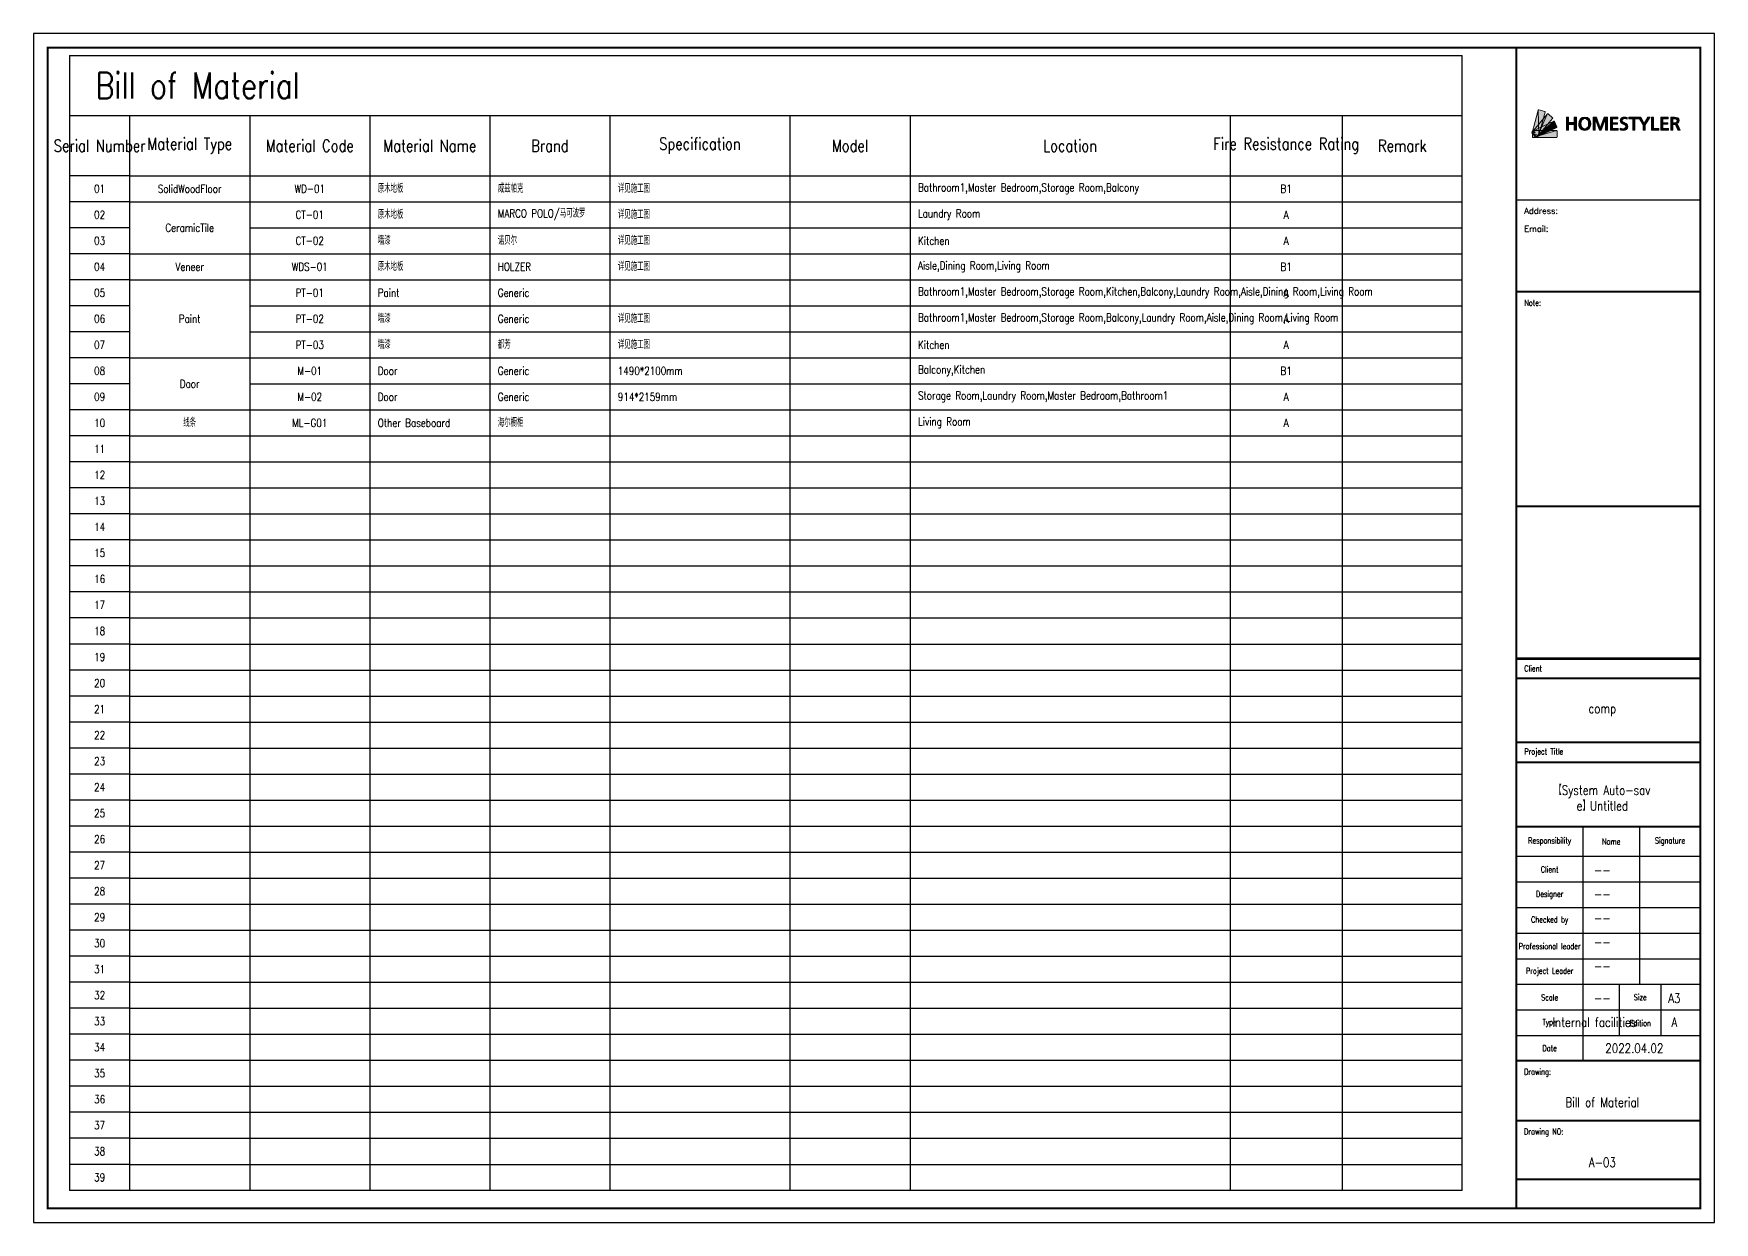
# Model space of a CAD drawing. Header units: millimetres. Extents: x 28800 to 111600, y 0 to 17820.
# Drawn here: x 57600 to 82800, y 0 to 17820 of the extents above; entities that cross this region are included whole.
import ezdxf

# ---------------------------------------------------------------- set-up
doc = ezdxf.new("R2010")
doc.units = ezdxf.units.MM
for name, color, linetype in [('homestyler', 7, 'Continuous'), ('P-文字', 44, 'Continuous'), ('V-文字', 50, 'Continuous'), ('V-表格', 108, 'Continuous')]:
    doc.layers.add(name, color=color, linetype=linetype)
doc.styles.add('标准', font='simplex.shx', dxfattribs={"width": 0.8, "bigfont": 'gbcbig.shx'})

# ---------------------------------------------------------------- blocks, each defined once
blk = doc.blocks.new('block 16')
at = {"layer": 'homestyler', "true_color": 0x458aa3}
h = blk.add_hatch(color=145, dxfattribs=at)
h.dxf.hatch_style = 2
edge = h.paths.add_edge_path()
edge.add_spline(control_points=[(505.1, -4105.3), (505.1, -4105.3), (475.1, -4097.3), (475.1, -4097.3), (473.4, -4096.8), (471.7, -4097.8), (471.2, -4099.5), (471.2, -4099.5), (475.1, -4229.2), (475.1, -4229.2), (475.1, -4229.2), (507.3, -4109.1), (507.3, -4109.1), (507.6, -4108), (507.2, -4106.9), (506.4, -4106.1), (506, -4105.7), (505.6, -4105.5), (505.1, -4105.3)], knot_values=[0, 0, 0, 0, 1, 1, 1, 2, 2, 2, 3, 3, 3, 4, 4, 4, 5, 5, 5, 6, 6, 6, 6], degree=3, periodic=0)
at = {"layer": 'homestyler', "lineweight": 0}
blk.add_open_spline([(505.1, -4105.3), (505.1, -4105.3), (475.1, -4097.3), (475.1, -4097.3), (473.4, -4096.8), (471.7, -4097.8), (471.2, -4099.5), (471.2, -4099.5), (475.1, -4229.2), (475.1, -4229.2), (475.1, -4229.2), (507.3, -4109.1), (507.3, -4109.1), (507.6, -4108), (507.2, -4106.9), (506.4, -4106.1), (506, -4105.7), (505.6, -4105.5), (505.1, -4105.3)], degree=3, knots=[0, 0, 0, 0, 1, 1, 1, 2, 2, 2, 3, 3, 3, 4, 4, 4, 5, 5, 5, 6, 6, 6, 6], dxfattribs=at)
blk = doc.blocks.new('block 15')
at = {"layer": 'homestyler', "true_color": 0x65acb8}
h = blk.add_hatch(color=143, dxfattribs=at)
h.dxf.hatch_style = 2
edge = h.paths.add_edge_path()
edge.add_spline(control_points=[(505.1, -4105.3), (506.7, -4105.8), (507.7, -4107.5), (507.3, -4109.1), (507.3, -4109.1), (475.1, -4229.2), (475.1, -4229.2), (474.6, -4230.9), (472.9, -4231.8), (471.3, -4231.4), (471.3, -4231.4), (441.3, -4223.4), (441.3, -4223.4), (439.6, -4222.9), (438.6, -4221.2), (439.1, -4219.5), (439.1, -4219.5), (471.2, -4099.5), (471.2, -4099.5), (471.7, -4097.8), (473.4, -4096.8), (475.1, -4097.3), (475.1, -4097.3), (505.1, -4105.3), (505.1, -4105.3)], knot_values=[0, 0, 0, 0, 1, 1, 1, 2, 2, 2, 3, 3, 3, 4, 4, 4, 5, 5, 5, 6, 6, 6, 7, 7, 7, 8, 8, 8, 8], degree=3, periodic=0)
at = {"layer": 'homestyler', "lineweight": 0}
blk.add_open_spline([(505.1, -4105.3), (506.7, -4105.8), (507.7, -4107.5), (507.3, -4109.1), (507.3, -4109.1), (475.1, -4229.2), (475.1, -4229.2), (474.6, -4230.9), (472.9, -4231.8), (471.3, -4231.4), (471.3, -4231.4), (441.3, -4223.4), (441.3, -4223.4), (439.6, -4222.9), (438.6, -4221.2), (439.1, -4219.5), (439.1, -4219.5), (471.2, -4099.5), (471.2, -4099.5), (471.7, -4097.8), (473.4, -4096.8), (475.1, -4097.3), (475.1, -4097.3), (505.1, -4105.3), (505.1, -4105.3)], degree=3, knots=[0, 0, 0, 0, 1, 1, 1, 2, 2, 2, 3, 3, 3, 4, 4, 4, 5, 5, 5, 6, 6, 6, 7, 7, 7, 8, 8, 8, 8], dxfattribs=at)
at = {"layer": 'homestyler'}
blk.add_blockref('block 16', (0, 0), dxfattribs=at)
blk = doc.blocks.new('block 18')
at = {"layer": 'homestyler', "true_color": 0xd55f3f}
h = blk.add_hatch(color=13, dxfattribs=at)
h.dxf.hatch_style = 2
edge = h.paths.add_edge_path()
edge.add_spline(control_points=[(546.6, -4139.1), (546.6, -4139.1), (522.8, -4119.1), (522.8, -4119.1), (521.5, -4118), (519.5, -4118.2), (518.4, -4119.5), (518.4, -4119.5), (467.1, -4238.7), (467.1, -4238.7), (467.1, -4238.7), (547, -4143.5), (547, -4143.5), (548.1, -4142.2), (547.9, -4140.2), (546.6, -4139.1)], knot_values=[0, 0, 0, 0, 1, 1, 1, 2, 2, 2, 3, 3, 3, 4, 4, 4, 5, 5, 5, 5], degree=3, periodic=0)
at = {"layer": 'homestyler', "lineweight": 0}
blk.add_open_spline([(546.6, -4139.1), (546.6, -4139.1), (522.8, -4119.1), (522.8, -4119.1), (521.5, -4118), (519.5, -4118.2), (518.4, -4119.5), (518.4, -4119.5), (467.1, -4238.7), (467.1, -4238.7), (467.1, -4238.7), (547, -4143.5), (547, -4143.5), (548.1, -4142.2), (547.9, -4140.2), (546.6, -4139.1)], degree=3, knots=[0, 0, 0, 0, 1, 1, 1, 2, 2, 2, 3, 3, 3, 4, 4, 4, 5, 5, 5, 5], dxfattribs=at)
blk = doc.blocks.new('block 17')
at = {"layer": 'homestyler', "true_color": 0xe46846}
h = blk.add_hatch(color=13, dxfattribs=at)
h.dxf.hatch_style = 2
edge = h.paths.add_edge_path()
edge.add_spline(control_points=[(546.6, -4139.1), (547.9, -4140.2), (548.1, -4142.2), (547, -4143.5), (547, -4143.5), (467.1, -4238.7), (467.1, -4238.7), (466, -4240), (464.1, -4240.2), (462.7, -4239.1), (462.7, -4239.1), (438.9, -4219.1), (438.9, -4219.1), (437.6, -4218), (437.4, -4216), (438.6, -4214.7), (438.6, -4214.7), (518.4, -4119.5), (518.4, -4119.5), (519.5, -4118.2), (521.5, -4118), (522.8, -4119.1), (522.8, -4119.1), (546.6, -4139.1), (546.6, -4139.1)], knot_values=[0, 0, 0, 0, 1, 1, 1, 2, 2, 2, 3, 3, 3, 4, 4, 4, 5, 5, 5, 6, 6, 6, 7, 7, 7, 8, 8, 8, 8], degree=3, periodic=0)
at = {"layer": 'homestyler', "lineweight": 0}
blk.add_open_spline([(546.6, -4139.1), (547.9, -4140.2), (548.1, -4142.2), (547, -4143.5), (547, -4143.5), (467.1, -4238.7), (467.1, -4238.7), (466, -4240), (464.1, -4240.2), (462.7, -4239.1), (462.7, -4239.1), (438.9, -4219.1), (438.9, -4219.1), (437.6, -4218), (437.4, -4216), (438.6, -4214.7), (438.6, -4214.7), (518.4, -4119.5), (518.4, -4119.5), (519.5, -4118.2), (521.5, -4118), (522.8, -4119.1), (522.8, -4119.1), (546.6, -4139.1), (546.6, -4139.1)], degree=3, knots=[0, 0, 0, 0, 1, 1, 1, 2, 2, 2, 3, 3, 3, 4, 4, 4, 5, 5, 5, 6, 6, 6, 7, 7, 7, 8, 8, 8, 8], dxfattribs=at)
at = {"layer": 'homestyler'}
blk.add_blockref('block 18', (0, 0), dxfattribs=at)
blk = doc.blocks.new('block 20')
at = {"layer": 'homestyler', "true_color": 0x9bb849}
h = blk.add_hatch(color=55, dxfattribs=at)
h.dxf.hatch_style = 2
edge = h.paths.add_edge_path()
edge.add_spline(control_points=[(570, -4187.3), (570, -4187.3), (556.9, -4159.1), (556.9, -4159.1), (556.7, -4158.8), (556.5, -4158.5), (556.3, -4158.2), (555.4, -4157.3), (554, -4157), (552.8, -4157.6), (552.8, -4157.6), (464, -4236.7), (464, -4236.7), (464, -4236.7), (465.6, -4239.4), (465.6, -4239.4), (465.6, -4239.4), (568.5, -4191.4), (568.5, -4191.4), (570.1, -4190.7), (570.7, -4188.8), (570, -4187.3)], knot_values=[0, 0, 0, 0, 1, 1, 1, 2, 2, 2, 3, 3, 3, 4, 4, 4, 5, 5, 5, 6, 6, 6, 7, 7, 7, 7], degree=3, periodic=0)
at = {"layer": 'homestyler', "lineweight": 0}
blk.add_open_spline([(570, -4187.3), (570, -4187.3), (556.9, -4159.1), (556.9, -4159.1), (556.7, -4158.8), (556.5, -4158.5), (556.3, -4158.2), (555.4, -4157.3), (554, -4157), (552.8, -4157.6), (552.8, -4157.6), (464, -4236.7), (464, -4236.7), (464, -4236.7), (465.6, -4239.4), (465.6, -4239.4), (465.6, -4239.4), (568.5, -4191.4), (568.5, -4191.4), (570.1, -4190.7), (570.7, -4188.8), (570, -4187.3)], degree=3, knots=[0, 0, 0, 0, 1, 1, 1, 2, 2, 2, 3, 3, 3, 4, 4, 4, 5, 5, 5, 6, 6, 6, 7, 7, 7, 7], dxfattribs=at)
blk = doc.blocks.new('block 19')
at = {"layer": 'homestyler', "true_color": 0xa5c157}
h = blk.add_hatch(color=73, dxfattribs=at)
h.dxf.hatch_style = 2
edge = h.paths.add_edge_path()
edge.add_spline(control_points=[(570, -4187.3), (570.7, -4188.8), (570.1, -4190.7), (568.5, -4191.4), (568.5, -4191.4), (458.8, -4242.5), (458.8, -4242.5), (458.8, -4242.5), (450.5, -4239.8), (450.5, -4239.8), (450.5, -4239.8), (438.6, -4214.3), (438.6, -4214.3), (437.9, -4212.7), (438.6, -4210.9), (440.1, -4210.1), (440.1, -4210.1), (552.8, -4157.6), (552.8, -4157.6), (554.3, -4156.9), (556.2, -4157.6), (556.9, -4159.1), (556.9, -4159.1), (570, -4187.3), (570, -4187.3)], knot_values=[0, 0, 0, 0, 1, 1, 1, 2, 2, 2, 3, 3, 3, 4, 4, 4, 5, 5, 5, 6, 6, 6, 7, 7, 7, 8, 8, 8, 8], degree=3, periodic=0)
at = {"layer": 'homestyler', "lineweight": 0}
blk.add_open_spline([(570, -4187.3), (570.7, -4188.8), (570.1, -4190.7), (568.5, -4191.4), (568.5, -4191.4), (458.8, -4242.5), (458.8, -4242.5), (458.8, -4242.5), (450.5, -4239.8), (450.5, -4239.8), (450.5, -4239.8), (438.6, -4214.3), (438.6, -4214.3), (437.9, -4212.7), (438.6, -4210.9), (440.1, -4210.1), (440.1, -4210.1), (552.8, -4157.6), (552.8, -4157.6), (554.3, -4156.9), (556.2, -4157.6), (556.9, -4159.1), (556.9, -4159.1), (570, -4187.3), (570, -4187.3)], degree=3, knots=[0, 0, 0, 0, 1, 1, 1, 2, 2, 2, 3, 3, 3, 4, 4, 4, 5, 5, 5, 6, 6, 6, 7, 7, 7, 8, 8, 8, 8], dxfattribs=at)
at = {"layer": 'homestyler'}
blk.add_blockref('block 20', (0, 0), dxfattribs=at)
blk = doc.blocks.new('block 22')
at = {"layer": 'homestyler', "true_color": 0xeba522}
h = blk.add_hatch(color=40, dxfattribs=at)
h.dxf.hatch_style = 2
edge = h.paths.add_edge_path()
edge.add_spline(control_points=[(570.9, -4240.8), (570.9, -4240.8), (570.9, -4209.7), (570.9, -4209.7), (570.9, -4208.9), (570.5, -4208.1), (570, -4207.6), (569.4, -4207), (568.6, -4206.6), (567.8, -4206.6), (567.8, -4206.6), (443.5, -4243.9), (443.5, -4243.9), (443.5, -4243.9), (567.8, -4243.9), (567.8, -4243.9), (569.5, -4243.9), (570.9, -4242.5), (570.9, -4240.8)], knot_values=[0, 0, 0, 0, 1, 1, 1, 2, 2, 2, 3, 3, 3, 4, 4, 4, 5, 5, 5, 6, 6, 6, 6], degree=3, periodic=0)
at = {"layer": 'homestyler', "lineweight": 0}
blk.add_open_spline([(570.9, -4240.8), (570.9, -4240.8), (570.9, -4209.7), (570.9, -4209.7), (570.9, -4208.9), (570.5, -4208.1), (570, -4207.6), (569.4, -4207), (568.6, -4206.6), (567.8, -4206.6), (567.8, -4206.6), (443.5, -4243.9), (443.5, -4243.9), (443.5, -4243.9), (567.8, -4243.9), (567.8, -4243.9), (569.5, -4243.9), (570.9, -4242.5), (570.9, -4240.8)], degree=3, knots=[0, 0, 0, 0, 1, 1, 1, 2, 2, 2, 3, 3, 3, 4, 4, 4, 5, 5, 5, 6, 6, 6, 6], dxfattribs=at)
blk = doc.blocks.new('block 21')
at = {"layer": 'homestyler', "true_color": 0xf2bd18}
h = blk.add_hatch(color=40, dxfattribs=at)
h.dxf.hatch_style = 2
edge = h.paths.add_edge_path()
edge.add_spline(control_points=[(570.9, -4240.8), (570.9, -4242.5), (569.5, -4243.9), (567.8, -4243.9), (567.8, -4243.9), (443.5, -4243.9), (443.5, -4243.9), (442.6, -4243.9), (441.8, -4243.6), (441.3, -4243), (440.7, -4242.5), (440.4, -4241.7), (440.4, -4240.8), (440.4, -4240.8), (440.4, -4209.7), (440.4, -4209.7), (440.4, -4208), (441.8, -4206.6), (443.5, -4206.6), (443.5, -4206.6), (567.8, -4206.6), (567.8, -4206.6), (569.5, -4206.6), (570.9, -4208), (570.9, -4209.7), (570.9, -4209.7), (570.9, -4240.8), (570.9, -4240.8)], knot_values=[0, 0, 0, 0, 1, 1, 1, 2, 2, 2, 3, 3, 3, 4, 4, 4, 5, 5, 5, 6, 6, 6, 7, 7, 7, 8, 8, 8, 9, 9, 9, 9], degree=3, periodic=0)
at = {"layer": 'homestyler', "lineweight": 0}
blk.add_open_spline([(570.9, -4240.8), (570.9, -4242.5), (569.5, -4243.9), (567.8, -4243.9), (567.8, -4243.9), (443.5, -4243.9), (443.5, -4243.9), (442.6, -4243.9), (441.8, -4243.6), (441.3, -4243), (440.7, -4242.5), (440.4, -4241.7), (440.4, -4240.8), (440.4, -4240.8), (440.4, -4209.7), (440.4, -4209.7), (440.4, -4208), (441.8, -4206.6), (443.5, -4206.6), (443.5, -4206.6), (567.8, -4206.6), (567.8, -4206.6), (569.5, -4206.6), (570.9, -4208), (570.9, -4209.7), (570.9, -4209.7), (570.9, -4240.8), (570.9, -4240.8)], degree=3, knots=[0, 0, 0, 0, 1, 1, 1, 2, 2, 2, 3, 3, 3, 4, 4, 4, 5, 5, 5, 6, 6, 6, 7, 7, 7, 8, 8, 8, 9, 9, 9, 9], dxfattribs=at)
at = {"layer": 'homestyler'}
blk.add_blockref('block 22', (0, 0), dxfattribs=at)
blk = doc.blocks.new('block 14')
at = {"layer": 'homestyler', "true_color": 0x666666}
h = blk.add_hatch(color=251, dxfattribs=at)
h.dxf.hatch_style = 2
edge = h.paths.add_edge_path()
edge.add_spline(control_points=[(446.2, -4216), (446.2, -4214.1), (447.8, -4212.5), (449.7, -4212.5), (451.6, -4212.5), (453.1, -4214.1), (453.1, -4216), (453.1, -4217.9), (451.6, -4219.4), (449.7, -4219.4), (447.8, -4219.4), (446.2, -4217.9), (446.2, -4216)], knot_values=[0, 0, 0, 0, 1, 1, 1, 2, 2, 2, 3, 3, 3, 4, 4, 4, 4], degree=3, periodic=0)
at = {"layer": 'homestyler', "true_color": 0xeba522}
h = blk.add_hatch(color=40, dxfattribs=at)
h.dxf.hatch_style = 2
edge = h.paths.add_edge_path()
edge.add_spline(control_points=[(448.3, -4214.6), (449.2, -4213.6), (451, -4213.2), (452.1, -4213.5), (452.1, -4213.5), (452.7, -4214.1), (453.2, -4214.6), (454.5, -4215.9), (454.5, -4218.1), (453.2, -4219.4), (451.8, -4220.8), (449.6, -4220.8), (448.3, -4219.4), (448.3, -4219.4), (447.3, -4218.4), (447.3, -4218.4), (446.2, -4217.1), (447, -4215.8), (448.3, -4214.6)], knot_values=[0, 0, 0, 0, 1, 1, 1, 2, 2, 2, 3, 3, 3, 4, 4, 4, 5, 5, 5, 6, 6, 6, 6], degree=3, periodic=0)
at = {"layer": 'homestyler', "lineweight": 0}
for points, knots in [([(446.2, -4216), (446.2, -4214.1), (447.8, -4212.5), (449.7, -4212.5), (451.6, -4212.5), (453.1, -4214.1), (453.1, -4216), (453.1, -4217.9), (451.6, -4219.4), (449.7, -4219.4), (447.8, -4219.4), (446.2, -4217.9), (446.2, -4216)], [0, 0, 0, 0, 1, 1, 1, 2, 2, 2, 3, 3, 3, 4, 4, 4, 4]), ([(448.3, -4214.6), (449.2, -4213.6), (451, -4213.2), (452.1, -4213.5), (452.1, -4213.5), (452.7, -4214.1), (453.2, -4214.6), (454.5, -4215.9), (454.5, -4218.1), (453.2, -4219.4), (451.8, -4220.8), (449.6, -4220.8), (448.3, -4219.4), (448.3, -4219.4), (447.3, -4218.4), (447.3, -4218.4), (446.2, -4217.1), (447, -4215.8), (448.3, -4214.6)], [0, 0, 0, 0, 1, 1, 1, 2, 2, 2, 3, 3, 3, 4, 4, 4, 5, 5, 5, 6, 6, 6, 6])]:
    blk.add_open_spline(points, degree=3, knots=knots, dxfattribs=at)
at = {"layer": 'homestyler'}
for name in ['block 17', 'block 19', 'block 15', 'block 21']:
    blk.add_blockref(name, (0, 0), dxfattribs=at)
blk = doc.blocks.new('block 13')
at = {"layer": 'homestyler'}
blk.add_blockref('block 14', (0, 0), dxfattribs=at)
blk = doc.blocks.new('home_logo_设计家')
at = {"layer": 'homestyler', "true_color": 0x595959}
h = blk.add_hatch(color=251, dxfattribs=at)
h.dxf.hatch_style = 2
h.paths.add_polyline_path([(8.28, 3.04), (8.28, 7.97), (9.08, 7.97), (9.08, 5.91), (11.29, 5.91), (11.29, 7.97), (12.1, 7.97), (12.1, 3.04), (11.29, 3.04), (11.29, 5.25), (9.08, 5.25), (9.08, 3.04)])
h = blk.add_hatch(color=251, dxfattribs=at)
h.dxf.hatch_style = 2
edge = h.paths.add_edge_path()
edge.add_spline(control_points=[(13.02, 5.5), (13.02, 6.92), (13.82, 8.05), (15.33, 8.05), (16.87, 8.05), (17.64, 6.96), (17.64, 5.5), (17.64, 4.07), (16.85, 2.96), (15.33, 2.96), (14.95, 2.96), (14.61, 3.03), (14.32, 3.15), (13.46, 3.54), (13.02, 4.4), (13.02, 5.5)], knot_values=[0, 0, 0, 0, 1, 1, 1, 2, 2, 2, 3, 3, 3, 4, 4, 4, 5, 5, 5, 5], degree=3, periodic=0)
edge = h.paths.add_edge_path()
edge.add_spline(control_points=[(15.33, 3.57), (16.41, 3.57), (16.79, 4.59), (16.79, 5.5), (16.79, 6.42), (16.41, 7.44), (15.33, 7.44), (14.27, 7.44), (13.87, 6.41), (13.87, 5.5), (13.87, 5.05), (13.97, 4.57), (14.21, 4.2), (14.44, 3.83), (14.81, 3.57), (15.33, 3.57)], knot_values=[0, 0, 0, 0, 1, 1, 1, 2, 2, 2, 3, 3, 3, 4, 4, 4, 5, 5, 5, 5], degree=3, periodic=0)
h = blk.add_hatch(color=251, dxfattribs=at)
h.dxf.hatch_style = 2
h.paths.add_polyline_path([(18.57, 3.04), (18.57, 7.97), (19.78, 7.97), (21.3, 3.92), (22.81, 7.97), (24.03, 7.97), (24.03, 3.04), (23.27, 3.04), (23.27, 7.4), (21.65, 3.04), (20.92, 3.04), (19.29, 7.4), (19.29, 3.04)])
h = blk.add_hatch(color=251, dxfattribs=at)
h.dxf.hatch_style = 2
h.paths.add_polyline_path([(25.21, 3.04), (25.21, 7.97), (28.04, 7.97), (28.04, 7.37), (26, 7.37), (26, 5.86), (27.94, 5.86), (27.94, 5.27), (26, 5.27), (26, 3.64), (28.11, 3.64), (28.11, 3.04)])
h = blk.add_hatch(color=251, dxfattribs=at)
h.dxf.hatch_style = 2
edge = h.paths.add_edge_path()
edge.add_spline(control_points=[(28.91, 3.85), (29.29, 3.65), (29.65, 3.57), (30.1, 3.57), (30.57, 3.57), (31.04, 3.79), (31.04, 4.38), (31.04, 4.85), (30.65, 5.05), (30.19, 5.27), (30.19, 5.27), (29.81, 5.45), (29.81, 5.45), (29.33, 5.69), (28.93, 6.01), (28.93, 6.67), (28.93, 7.65), (29.78, 8.05), (30.55, 8.05), (30.95, 8.05), (31.32, 7.99), (31.66, 7.89), (31.66, 7.89), (31.62, 7.24), (31.62, 7.24), (31.3, 7.38), (30.92, 7.44), (30.59, 7.44), (30.18, 7.44), (29.7, 7.26), (29.7, 6.72), (29.7, 6.31), (30.03, 6.13), (30.39, 5.95), (30.39, 5.95), (30.8, 5.77), (30.8, 5.77), (31.38, 5.5), (31.84, 5.19), (31.84, 4.43), (31.84, 3.42), (31.08, 2.96), (30.13, 2.96), (29.75, 2.96), (29.29, 3.02), (28.87, 3.16), (28.87, 3.16), (28.91, 3.85), (28.91, 3.85)], knot_values=[0, 0, 0, 0, 1, 1, 1, 2, 2, 2, 3, 3, 3, 4, 4, 4, 5, 5, 5, 6, 6, 6, 7, 7, 7, 8, 8, 8, 9, 9, 9, 10, 10, 10, 11, 11, 11, 12, 12, 12, 13, 13, 13, 14, 14, 14, 15, 15, 15, 16, 16, 16, 16], degree=3, periodic=0)
h = blk.add_hatch(color=251, dxfattribs=at)
h.dxf.hatch_style = 2
h.paths.add_polyline_path([(33.72, 3.04), (33.72, 7.31), (32.22, 7.31), (32.22, 7.97), (36.03, 7.97), (36.03, 7.31), (34.52, 7.31), (34.52, 3.04)])
h = blk.add_hatch(color=251, dxfattribs=at)
h.dxf.hatch_style = 2
h.paths.add_polyline_path([(37.72, 3.04), (37.72, 5.01), (35.91, 7.97), (36.79, 7.97), (38.16, 5.62), (39.51, 7.97), (40.37, 7.97), (38.53, 5.01), (38.53, 3.04)])
h = blk.add_hatch(color=251, dxfattribs=at)
h.dxf.hatch_style = 2
h.paths.add_polyline_path([(40.94, 3.04), (40.94, 7.97), (41.75, 7.97), (41.75, 3.71), (43.79, 3.71), (43.79, 3.04)])
h = blk.add_hatch(color=251, dxfattribs=at)
h.dxf.hatch_style = 2
h.paths.add_polyline_path([(44.52, 3.04), (44.52, 7.97), (47.35, 7.97), (47.35, 7.37), (45.31, 7.37), (45.31, 5.86), (47.25, 5.86), (47.25, 5.27), (45.31, 5.27), (45.31, 3.64), (47.42, 3.64), (47.42, 3.04)])
h = blk.add_hatch(color=251, dxfattribs=at)
h.dxf.hatch_style = 2
edge = h.paths.add_edge_path()
edge.add_spline(control_points=[(48.34, 3.04), (48.34, 3.04), (48.34, 7.97), (48.34, 7.97), (48.34, 7.97), (49.81, 7.97), (49.81, 7.97), (50.67, 7.97), (51.58, 7.74), (51.58, 6.7), (51.58, 6.05), (51.07, 5.61), (50.45, 5.51), (50.8, 5.46), (51.02, 5.2), (51.17, 4.84), (51.17, 4.84), (51.9, 3.04), (51.9, 3.04), (51.9, 3.04), (51.02, 3.04), (51.02, 3.04), (51.02, 3.04), (50.42, 4.57), (50.42, 4.57), (50.22, 5.08), (50.04, 5.22), (49.53, 5.22), (49.53, 5.22), (49.13, 5.22), (49.13, 5.22), (49.13, 5.22), (49.13, 3.04), (49.13, 3.04), (49.13, 3.04), (48.34, 3.04), (48.34, 3.04)], knot_values=[0, 0, 0, 0, 1, 1, 1, 2, 2, 2, 3, 3, 3, 4, 4, 4, 5, 5, 5, 6, 6, 6, 7, 7, 7, 8, 8, 8, 9, 9, 9, 10, 10, 10, 11, 11, 11, 12, 12, 12, 12], degree=3, periodic=0)
edge = h.paths.add_edge_path()
edge.add_spline(control_points=[(49.13, 5.81), (49.13, 5.81), (49.64, 5.81), (49.64, 5.81), (50.17, 5.81), (50.76, 6.01), (50.76, 6.64), (50.76, 7.28), (50.26, 7.39), (49.66, 7.39), (49.66, 7.39), (49.13, 7.39), (49.13, 7.39), (49.13, 7.39), (49.13, 5.81), (49.13, 5.81)], knot_values=[0, 0, 0, 0, 1, 1, 1, 2, 2, 2, 3, 3, 3, 4, 4, 4, 5, 5, 5, 5], degree=3, periodic=0)
at = {"layer": 'homestyler', "lineweight": 0}
for points in [[(8.28, 3.04), (8.28, 7.97), (9.08, 7.97), (9.08, 5.91), (11.29, 5.91), (11.29, 7.97), (12.1, 7.97), (12.1, 3.04), (11.29, 3.04), (11.29, 5.25), (9.08, 5.25), (9.08, 3.04), (8.28, 3.04)], [(18.57, 3.04), (18.57, 7.97), (19.78, 7.97), (21.3, 3.92), (22.81, 7.97), (24.03, 7.97), (24.03, 3.04), (23.27, 3.04), (23.27, 7.4), (21.65, 3.04), (20.92, 3.04), (19.29, 7.4), (19.29, 3.04), (18.57, 3.04)], [(25.21, 3.04), (25.21, 7.97), (28.04, 7.97), (28.04, 7.37), (26, 7.37), (26, 5.86), (27.94, 5.86), (27.94, 5.27), (26, 5.27), (26, 3.64), (28.11, 3.64), (28.11, 3.04), (25.21, 3.04)], [(33.72, 3.04), (33.72, 7.31), (32.22, 7.31), (32.22, 7.97), (36.03, 7.97), (36.03, 7.31), (34.52, 7.31), (34.52, 3.04), (33.72, 3.04)], [(37.72, 3.04), (37.72, 5.01), (35.91, 7.97), (36.79, 7.97), (38.16, 5.62), (39.51, 7.97), (40.37, 7.97), (38.53, 5.01), (38.53, 3.04), (37.72, 3.04)], [(40.94, 3.04), (40.94, 7.97), (41.75, 7.97), (41.75, 3.71), (43.79, 3.71), (43.79, 3.04), (40.94, 3.04)], [(44.52, 3.04), (44.52, 7.97), (47.35, 7.97), (47.35, 7.37), (45.31, 7.37), (45.31, 5.86), (47.25, 5.86), (47.25, 5.27), (45.31, 5.27), (45.31, 3.64), (47.42, 3.64), (47.42, 3.04), (44.52, 3.04)]]:
    blk.add_lwpolyline(points, dxfattribs=at)
for points, knots in [([(13.02, 5.5), (13.02, 6.92), (13.82, 8.05), (15.33, 8.05), (16.87, 8.05), (17.64, 6.96), (17.64, 5.5), (17.64, 4.07), (16.85, 2.96), (15.33, 2.96), (14.95, 2.96), (14.61, 3.03), (14.32, 3.15), (13.46, 3.54), (13.02, 4.4), (13.02, 5.5)], [0, 0, 0, 0, 1, 1, 1, 2, 2, 2, 3, 3, 3, 4, 4, 4, 5, 5, 5, 5]), ([(15.33, 3.57), (16.41, 3.57), (16.79, 4.59), (16.79, 5.5), (16.79, 6.42), (16.41, 7.44), (15.33, 7.44), (14.27, 7.44), (13.87, 6.41), (13.87, 5.5), (13.87, 5.05), (13.97, 4.57), (14.21, 4.2), (14.44, 3.83), (14.81, 3.57), (15.33, 3.57)], [0, 0, 0, 0, 1, 1, 1, 2, 2, 2, 3, 3, 3, 4, 4, 4, 5, 5, 5, 5]), ([(28.91, 3.85), (29.29, 3.65), (29.65, 3.57), (30.1, 3.57), (30.57, 3.57), (31.04, 3.79), (31.04, 4.38), (31.04, 4.85), (30.65, 5.05), (30.19, 5.27), (30.19, 5.27), (29.81, 5.45), (29.81, 5.45), (29.33, 5.69), (28.93, 6.01), (28.93, 6.67), (28.93, 7.65), (29.78, 8.05), (30.55, 8.05), (30.95, 8.05), (31.32, 7.99), (31.66, 7.89), (31.66, 7.89), (31.62, 7.24), (31.62, 7.24), (31.3, 7.38), (30.92, 7.44), (30.59, 7.44), (30.18, 7.44), (29.7, 7.26), (29.7, 6.72), (29.7, 6.31), (30.03, 6.13), (30.39, 5.95), (30.39, 5.95), (30.8, 5.77), (30.8, 5.77), (31.38, 5.5), (31.84, 5.19), (31.84, 4.43), (31.84, 3.42), (31.08, 2.96), (30.13, 2.96), (29.75, 2.96), (29.29, 3.02), (28.87, 3.16), (28.87, 3.16), (28.91, 3.85), (28.91, 3.85)], [0, 0, 0, 0, 1, 1, 1, 2, 2, 2, 3, 3, 3, 4, 4, 4, 5, 5, 5, 6, 6, 6, 7, 7, 7, 8, 8, 8, 9, 9, 9, 10, 10, 10, 11, 11, 11, 12, 12, 12, 13, 13, 13, 14, 14, 14, 15, 15, 15, 16, 16, 16, 16]), ([(48.34, 3.04), (48.34, 3.04), (48.34, 7.97), (48.34, 7.97), (48.34, 7.97), (49.81, 7.97), (49.81, 7.97), (50.67, 7.97), (51.58, 7.74), (51.58, 6.7), (51.58, 6.05), (51.07, 5.61), (50.45, 5.51), (50.8, 5.46), (51.02, 5.2), (51.17, 4.84), (51.17, 4.84), (51.9, 3.04), (51.9, 3.04), (51.9, 3.04), (51.02, 3.04), (51.02, 3.04), (51.02, 3.04), (50.42, 4.57), (50.42, 4.57), (50.22, 5.08), (50.04, 5.22), (49.53, 5.22), (49.53, 5.22), (49.13, 5.22), (49.13, 5.22), (49.13, 5.22), (49.13, 3.04), (49.13, 3.04), (49.13, 3.04), (48.34, 3.04), (48.34, 3.04)], [0, 0, 0, 0, 1, 1, 1, 2, 2, 2, 3, 3, 3, 4, 4, 4, 5, 5, 5, 6, 6, 6, 7, 7, 7, 8, 8, 8, 9, 9, 9, 10, 10, 10, 11, 11, 11, 12, 12, 12, 12]), ([(49.13, 5.81), (49.13, 5.81), (49.64, 5.81), (49.64, 5.81), (50.17, 5.81), (50.76, 6.01), (50.76, 6.64), (50.76, 7.28), (50.26, 7.39), (49.66, 7.39), (49.66, 7.39), (49.13, 7.39), (49.13, 7.39), (49.13, 7.39), (49.13, 5.81), (49.13, 5.81)], [0, 0, 0, 0, 1, 1, 1, 2, 2, 2, 3, 3, 3, 4, 4, 4, 5, 5, 5, 5])]:
    blk.add_open_spline(points, degree=3, knots=knots, dxfattribs=at)
at = {"layer": 'homestyler', "xscale": 0.07264314054721618, "yscale": 0.07264314054721618, "zscale": 0.07264314054721618}
blk.add_blockref('block 13', (-36.75, 308.47), dxfattribs=at)
blk = doc.blocks.new('title_block_a3')
at = {"color": 142}
for p, q in [((420, 297), (0, 297)), ((0, 297), (0, 0)), ((420, 0), (420, 297)), ((370.5, 255.5), (416.5, 255.5)), ((387.15, 98.9), (387.15, 40.4)), ((401.32, 98.9), (401.32, 59.4)), ((416.5, 91.4), (370.5, 91.4)), ((416.5, 85), (370.5, 85)), ((416.5, 78.6), (370.5, 78.6)), ((416.5, 72.2), (370.5, 72.2)), ((416.5, 65.8), (370.5, 65.8)), ((416.5, 59.4), (370.5, 59.4)), ((396.28, 46.77), (396.28, 59.4)), ((406.66, 46.77), (406.66, 59.4)), ((416.5, 53), (370.5, 53)), ((416.5, 46.6), (370.5, 46.6)), ((416.5, 40.4), (370.5, 40.4)), ((0, 0), (420, 0))]:
    blk.add_line(p, q, dxfattribs=at)
blk.add_line((370.43, 140.7), (416.5, 140.7))
at = {"color": 142, "const_width": 0.5}
blk.add_lwpolyline([(3.5, 293.5), (416.5, 293.5), (416.5, 3.5), (3.5, 3.5)], close=True, dxfattribs=at)
at = {"color": 142, "ltscale": 2, "const_width": 0.5}
blk.add_lwpolyline([(370.5, 293.5), (370.5, 3.5)], dxfattribs=at)
at = {"color": 142, "const_width": 0.5}
for points in [[(370.5, 232.5), (416.5, 232.5)], [(370.5, 178.9), (416.5, 178.9)], [(370.5, 140.9), (416.5, 140.9)], [(370.5, 135.9), (416.5, 135.9)], [(370.5, 119.9), (416.5, 119.9)], [(370.5, 114.9), (416.5, 114.9)], [(370.5, 98.9), (416.5, 98.9)], [(370.43, 40.4), (416.5, 40.4)], [(370.5, 25.43), (416.5, 25.43)], [(370.5, 10.75), (416.5, 10.75)]]:
    blk.add_lwpolyline(points, dxfattribs=at)
at = {"color": 7, "xscale": 0.6510768000006554, "yscale": 0.6510768000006554, "zscale": 0.6510768000006554}
blk.add_blockref('home_logo_设计家', (377.63, 270.91), dxfattribs=at)
at = {"color": 142, "insert": (372.5, 230.5), "char_height": 1.5, "width": 44, "attachment_point": 1, "style": '标准'}
blk.add_mtext('Note:', dxfattribs=at)
at = {"color": 142, "ltscale": 2, "char_height": 1.5, "style": '标准'}
for s, insert, width, attachment_point in [('Client', (372.5, 138.4), 44, 4), ('Project Title', (372.5, 117.4), 44, 4), ('Responsibility', (378.83, 95.15), 16.6528, 5), ('Name', (394.24, 95.15), 14.1701, 5), ('Signature', (408.91, 95.15), 15.1772, 5), ('Client', (378.83, 88.2), 16.6528, 5), ('Designer ', (378.83, 81.8), 16.6528, 5), ('Checked by ', (378.83, 75.4), 16.6528, 5), ('Professional leader ', (378.83, 69), 16.6528, 5), ('Project Leader', (378.83, 62.6), 16.6528, 5), ('Scale', (378.83, 56.2), 16.6528, 5), ('Size', (401.47, 56.24), 10.3772, 5), ('Type', (378.83, 49.8), 16.6528, 5), ('Edition', (401.47, 49.8), 10.3772, 5), ('Date', (378.83, 43.5), 16.6528, 5), ('Drawing:', (372.44, 38.4), 44, 1), ('Drawing NO: ', (372.44, 23.43), 43.9606, 1)]:
    blk.add_mtext(s, dxfattribs=dict(at, insert=insert, width=width, attachment_point=attachment_point))
at = {"layer": 'P-文字', "color": 142, "insert": (372.5, 253.5), "char_height": 1.5, "width": 42, "attachment_point": 1, "line_spacing_factor": 0.9, "style": '标准'}
blk.add_mtext('{\\W1;Address:\\P \\PEmail:}', dxfattribs=at)

msp = doc.modelspace()

# ---------------------------------------------------------------- linework, layer by layer
at = {"layer": 'V-表格'}
for p, q in [((58140, 17490), (58140, 480)), ((58140, 17490), (79020, 17490)), ((79020, 480), (79020, 17490)), ((79020, 16590), (58140, 16590)), ((59040, 16590), (59040, 480)), ((59040, 16590), (59040, 15690)), ((60840, 16590), (60840, 480)), ((60840, 16590), (60840, 15690)), ((62640, 16590), (62640, 480)), ((62640, 16590), (62640, 15690)), ((64440, 16590), (64440, 480)), ((64440, 16590), (64440, 15690)), ((66240, 16590), (66240, 480)), ((66240, 16590), (66240, 15690)), ((68940, 16590), (68940, 480)), ((68940, 16590), (68940, 15690)), ((70740, 16590), (70740, 480)), ((70740, 16590), (70740, 15690)), ((75540, 16590), (75540, 480)), ((75540, 16590), (75540, 15690)), ((77220, 16590), (77220, 480)), ((77220, 16590), (77220, 15690)), ((59040, 15690), (58140, 15690)), ((59040, 15690), (60840, 15690)), ((60840, 15690), (79020, 15690)), ((59040, 15300), (58140, 15300)), ((59040, 15300), (60840, 15300)), ((60840, 15300), (79020, 15300)), ((59040, 14910), (58140, 14910)), ((60840, 14910), (79020, 14910)), ((59040, 14520), (58140, 14520)), ((59040, 14520), (60840, 14520)), ((60840, 14520), (79020, 14520)), ((59040, 14130), (58140, 14130)), ((59040, 14130), (60840, 14130)), ((60840, 14130), (79020, 14130)), ((59040, 13740), (58140, 13740)), ((60840, 13740), (79020, 13740)), ((59040, 13350), (58140, 13350)), ((60840, 13350), (79020, 13350)), ((59040, 12960), (58140, 12960)), ((59040, 12960), (60840, 12960)), ((60840, 12960), (79020, 12960)), ((59040, 12570), (58140, 12570)), ((60840, 12570), (79020, 12570)), ((59040, 12180), (58140, 12180)), ((59040, 12180), (60840, 12180)), ((60840, 12180), (79020, 12180)), ((59040, 11790), (58140, 11790)), ((59040, 11790), (79020, 11790)), ((59040, 11400), (58140, 11400)), ((59040, 11400), (79020, 11400)), ((59040, 11010), (58140, 11010)), ((59040, 11010), (79020, 11010)), ((59040, 10620), (58140, 10620)), ((59040, 10620), (79020, 10620)), ((59040, 10230), (58140, 10230)), ((59040, 10230), (79020, 10230)), ((59040, 9840), (58140, 9840)), ((59040, 9840), (79020, 9840)), ((59040, 9450), (58140, 9450)), ((59040, 9450), (79020, 9450)), ((59040, 9060), (58140, 9060)), ((59040, 9060), (79020, 9060)), ((59040, 8670), (58140, 8670)), ((59040, 8670), (79020, 8670)), ((59040, 8280), (58140, 8280)), ((59040, 8280), (79020, 8280)), ((59040, 7890), (58140, 7890)), ((59040, 7890), (79020, 7890)), ((59040, 7500), (58140, 7500)), ((59040, 7500), (79020, 7500)), ((59040, 7110), (58140, 7110)), ((59040, 7110), (79020, 7110)), ((59040, 6720), (58140, 6720)), ((59040, 6720), (79020, 6720)), ((59040, 6330), (58140, 6330)), ((59040, 6330), (79020, 6330)), ((59040, 5940), (58140, 5940)), ((59040, 5940), (79020, 5940)), ((59040, 5550), (58140, 5550)), ((59040, 5550), (79020, 5550)), ((59040, 5160), (58140, 5160)), ((59040, 5160), (79020, 5160)), ((59040, 4770), (58140, 4770)), ((59040, 4770), (79020, 4770)), ((59040, 4380), (58140, 4380)), ((59040, 4380), (79020, 4380)), ((59040, 3990), (58140, 3990)), ((59040, 3990), (79020, 3990)), ((59040, 3600), (58140, 3600)), ((59040, 3600), (79020, 3600)), ((59040, 3210), (58140, 3210)), ((59040, 3210), (79020, 3210)), ((59040, 2820), (58140, 2820)), ((59040, 2820), (79020, 2820)), ((59040, 2430), (58140, 2430)), ((59040, 2430), (79020, 2430)), ((59040, 2040), (58140, 2040)), ((59040, 2040), (79020, 2040)), ((59040, 1650), (58140, 1650)), ((59040, 1650), (79020, 1650)), ((59040, 1260), (58140, 1260)), ((59040, 1260), (79020, 1260)), ((59040, 870), (58140, 870)), ((59040, 870), (79020, 870)), ((79020, 480), (58140, 480))]:
    msp.add_line(p, q, dxfattribs=at)

# ---------------------------------------------------------------- block references
at = {"color": 0, "linetype": 'ByBlock', "xscale": 60, "yscale": 60, "zscale": 60}
msp.add_blockref('title_block_a3', (57600, 0), dxfattribs=at)

# ---------------------------------------------------------------- texts
at = {"layer": 'V-文字', "style": '标准'}
for s, insert, char_height, attachment_point in [('Bill of Material', (58530, 17040), 390, 4), ('Serial Number', (58590, 16140), 180, 5), ('Material Type', (59940, 16140), 180, 5), ('Material Code', (61740, 16140), 180, 5), ('Material Name', (63540, 16140), 180, 5), ('Brand', (65340, 16140), 180, 5), ('Specification', (67590, 16140), 180, 5), ('Model', (69840, 16140), 180, 5), ('Location', (73140, 16140), 180, 5), ('Fire Resistance Rating', (76380, 16140), 180, 5), ('Remark', (78120, 16140), 180, 5), ('01', (58590, 15495), 120, 5), ('SolidWoodFloor', (59940, 15495), 120, 5), ('WD-01', (61740, 15495), 120, 5), ('原木地板', (62760, 15495), 120, 4), ('威兹帕克', (64560, 15495), 120, 4), ('详见施工图', (66360, 15495), 120, 4), ('Bathroom1,Master Bedroom,Storage Room,Balcony', (70860, 15495), 120, 4), ('B1', (76380, 15495), 120, 5), ('02', (58590, 15105), 120, 5), ('CT-01', (61740, 15105), 120, 5), ('原木地板', (62760, 15105), 120, 4), ('MARCO POLO/马可波罗', (64560, 15105), 120, 4), ('详见施工图', (66360, 15105), 120, 4), ('Laundry Room', (70860, 15105), 120, 4), ('A', (76380, 15105), 120, 5), ('CeramicTile', (59940, 14910), 120, 5), ('03', (58590, 14715), 120, 5), ('CT-02', (61740, 14715), 120, 5), ('墙漆', (62760, 14715), 120, 4), ('诺贝尔', (64560, 14715), 120, 4), ('详见施工图', (66360, 14715), 120, 4), ('Kitchen', (70860, 14715), 120, 4), ('A', (76380, 14715), 120, 5), ('04', (58590, 14325), 120, 5), ('Veneer', (59940, 14325), 120, 5), ('WDS-01', (61740, 14325), 120, 5), ('原木地板', (62760, 14325), 120, 4), ('HOLZER', (64560, 14325), 120, 4), ('详见施工图', (66360, 14325), 120, 4), ('Aisle,Dining Room,Living Room', (70860, 14325), 120, 4), ('B1', (76380, 14325), 120, 5), ('05', (58590, 13935), 120, 5), ('PT-01', (61740, 13935), 120, 5), ('Paint', (62760, 13935), 120, 4), ('Generic', (64560, 13935), 120, 4), ('Bathroom1,Master Bedroom,Storage Room,Kitchen,Balcony,Laundry Room,Aisle,Dining Room,Living Room', (70860, 13935), 120, 4), ('A', (76380, 13935), 120, 5), ('Paint', (59940, 13545), 120, 5), ('墙漆', (62760, 13545), 120, 4), ('Generic', (64560, 13545), 120, 4), ('详见施工图', (66360, 13545), 120, 4), ('Bathroom1,Master Bedroom,Storage Room,Balcony,Laundry Room,Aisle,Dining Room,Living Room', (70860, 13545), 120, 4), ('06', (58590, 13545), 120, 5), ('PT-02', (61740, 13545), 120, 5), ('A', (76380, 13545), 120, 5), ('07', (58590, 13155), 120, 5), ('PT-03', (61740, 13155), 120, 5), ('墙漆', (62760, 13155), 120, 4), ('都芳', (64560, 13155), 120, 4), ('详见施工图', (66360, 13155), 120, 4), ('Kitchen', (70860, 13155), 120, 4), ('A', (76380, 13155), 120, 5), ('08', (58590, 12765), 120, 5), ('Door', (59940, 12570), 120, 5), ('M-01', (61740, 12765), 120, 5), ('Door', (62760, 12765), 120, 4), ('Generic', (64560, 12765), 120, 4), ('1490*2100mm', (66360, 12765), 120, 4), ('Balcony,Kitchen', (70860, 12765), 120, 4), ('B1', (76380, 12765), 120, 5), ('09', (58590, 12375), 120, 5), ('M-02', (61740, 12375), 120, 5), ('Door', (62760, 12375), 120, 4), ('Generic', (64560, 12375), 120, 4), ('914*2159mm', (66360, 12375), 120, 4), ('Storage Room,Laundry Room,Master Bedroom,Bathroom1', (70860, 12375), 120, 4), ('A', (76380, 12375), 120, 5), ('10', (58590, 11985), 120, 5), ('线条', (59940, 11985), 120, 5), ('ML-G01', (61740, 11985), 120, 5), ('Other Baseboard', (62760, 11985), 120, 4), ('海尔橱柜', (64560, 11985), 120, 4), ('Living Room', (70860, 11985), 120, 4), ('A', (76380, 11985), 120, 5), ('11', (58590, 11595), 120, 5), ('12', (58590, 11205), 120, 5), ('13', (58590, 10815), 120, 5), ('14', (58590, 10425), 120, 5), ('15', (58590, 10035), 120, 5), ('16', (58590, 9645), 120, 5), ('17', (58590, 9255), 120, 5), ('18', (58590, 8865), 120, 5), ('19', (58590, 8475), 120, 5), ('20', (58590, 8085), 120, 5), ('21', (58590, 7695), 120, 5), ('comp', (81120, 7680), 141, 5), ('22', (58590, 7305), 120, 5), ('23', (58590, 6915), 120, 5), ('24', (58590, 6525), 120, 5), ('【System Auto-sav\\Pe】Untitled', (81120, 6360), 141, 5), ('25', (58590, 6135), 120, 5), ('26', (58590, 5745), 120, 5), ('27', (58590, 5355), 120, 5), ('--', (81120, 5280), 141, 5), ('28', (58590, 4965), 120, 5), ('--', (81120, 4920), 141, 5), ('29', (58590, 4575), 120, 5), ('--', (81120, 4560), 141, 5), ('30', (58590, 4185), 120, 5), ('--', (81120, 4200), 141, 5), ('31', (58590, 3795), 120, 5), ('--', (81120, 3840), 141, 5), ('32', (58590, 3405), 120, 5), ('--', (81120, 3360), 141, 5), ('A3', (82200, 3360), 141, 5), ('33', (58590, 3015), 120, 5), ('Internal facilities', (81000, 3000), 141, 5), ('A', (82200, 3000), 141, 5), ('34', (58590, 2625), 120, 5), ('2022.04.02', (81600, 2610), 141, 5), ('35', (58590, 2235), 120, 5), ('36', (58590, 1845), 120, 5), ('Bill of Material', (81120, 1800), 141, 5), ('37', (58590, 1455), 120, 5), ('38', (58590, 1065), 120, 5), ('A-03', (81120, 900), 141, 5), ('39', (58590, 675), 120, 5)]:
    msp.add_mtext(s, dxfattribs=dict(at, insert=insert, char_height=char_height, attachment_point=attachment_point))

doc.saveas('drawing.dxf')
